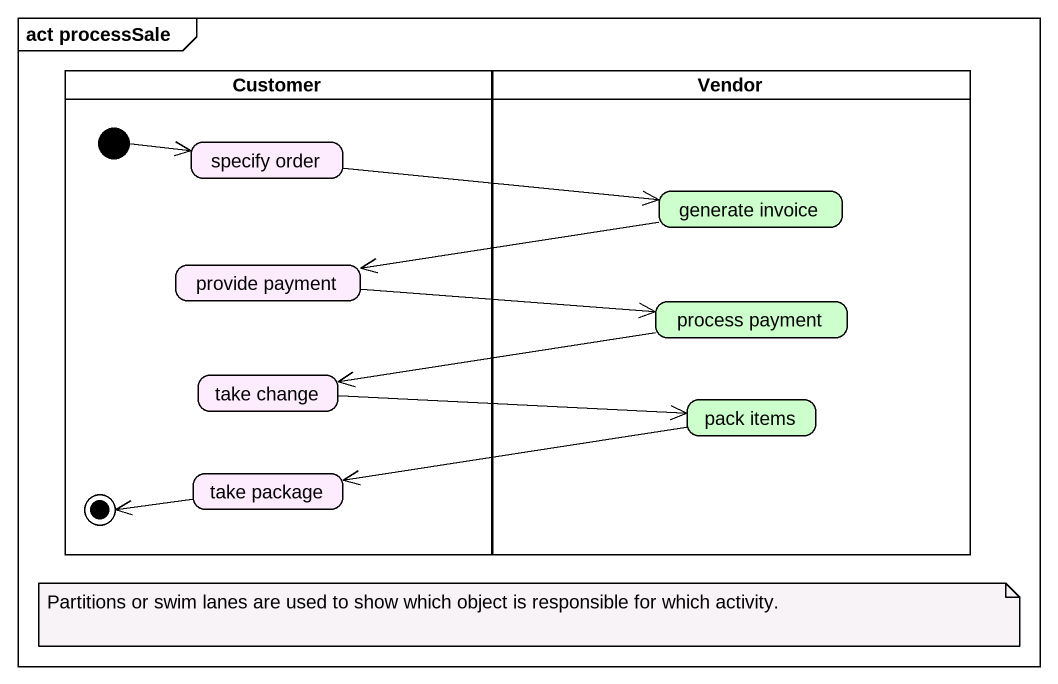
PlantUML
@startuml
mainframe act processSale
hide empty description
state Customer <<partition>> {
  state "specify order" as specify_order #FDECFE
  state "provide payment" as provide_payment #FDECFE
  state "take change" as take_change #FDECFE
  state "take package" as take_package #FDECFE
  [*] -right-> specify_order
  take_package -left-> [*]
}
state Vendor <<partition>> {
  state "generate invoice" as generate_invoice #CCFFCC
  state "process payment" as process_payment #CCFFCC
  state "pack items" as pack_items #CCFFCC
}
specify_order -right-> generate_invoice
generate_invoice -left-> provide_payment
provide_payment -right-> process_payment
process_payment -left-> take_change
take_change -right-> pack_items
pack_items -left-> take_package
note as N1
  Partitions or swim lanes are used to show which object is responsible for which activity.
end note
@enduml
